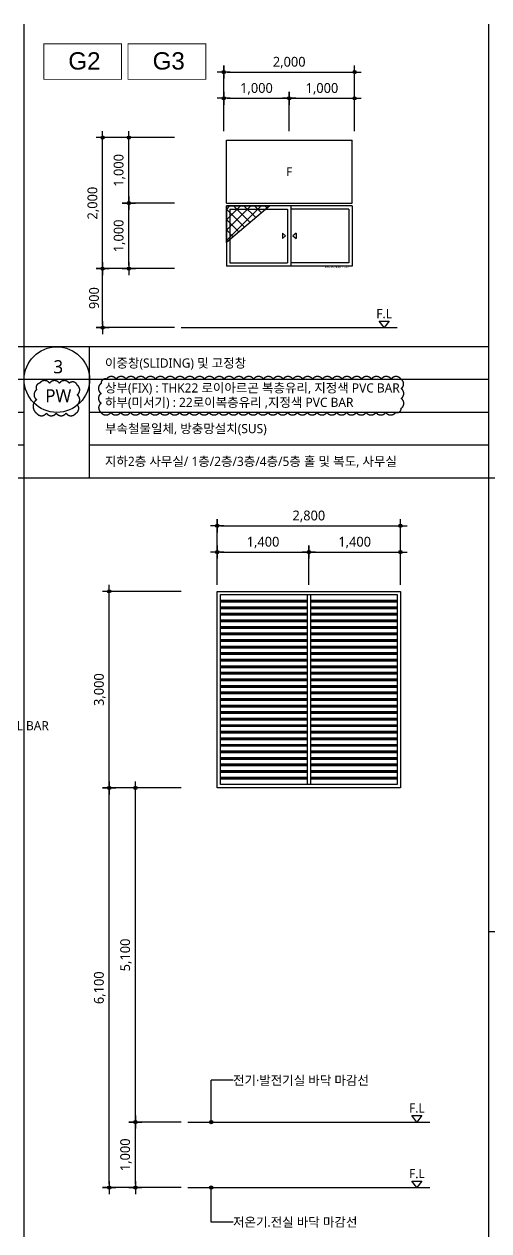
# Model space of a CAD drawing. Header units: millimetres. Extents: x 37653813 to 38677796, y 586285 to 874285.
# Drawn here: x 38531063 to 38538163, y 596117 to 614535 of the extents above; entities that cross this region are included whole.
import ezdxf
from ezdxf.enums import TextEntityAlignment as Align

# ---------------------------------------------------------------- set-up
doc = ezdxf.new("R2010")
doc.units = ezdxf.units.MM
doc.header["$LTSCALE"] = 1000
doc.header["$MEASUREMENT"] = 0
doc.header["$PDSIZE"] = -10
doc.linetypes.add('ACAD_ISO03W100', pattern=[30, 12, -18])
doc.linetypes.add('CEN', pattern=[62, 60, -1, 0, -1])
doc.layers.get('0').update_dxf_attribs({"linetype": 'CONTINUOUS'})
doc.layers.get('Defpoints').update_dxf_attribs({"color": 161, "linetype": 'CONTINUOUS'})
for name, color, linetype in [('___210319_친환경(ds)', 1, 'CONTINUOUS'), ('BOX', 6, 'CONTINUOUS'), ('center(창호)', 1, 'CEN'), ('dim0', 7, 'CONTINUOUS'), ('DOOR-ELE', 252, 'CONTINUOUS'), ('hatch', 8, 'CONTINUOUS'), ('SYM', 7, 'CONTINUOUS'), ('TEX', 3, 'CONTINUOUS'), ('TEXT', 3, 'CONTINUOUS'), ('txt', 3, 'CONTINUOUS'), ('VE변경사항적용-20220616', 10, 'CONTINUOUS'), ('WAL', 3, 'CONTINUOUS'), ('WID', 4, 'CONTINUOUS'), ('WIN-G', 252, 'CONTINUOUS'), ('WIPEOUT', 7, 'CONTINUOUS')]:
    doc.layers.add(name, color=color, linetype=linetype)
doc.styles.add('ARIAL', font='arial.ttf')
doc.styles.add('나눔바른고딕', font='NanumBarunGothic.ttf')
doc.dimstyles.new('A1-100', dxfattribs={"dimtxt": 3, "dimasz": 1, "dimexe": 2, "dimexo": 2, "dimgap": 1, "dimtad": 1, "dimdec": 0, "dimzin": 12, "dimdsep": 46, "dimlunit": 6, "dimtxsty": '나눔바른고딕', "dimblk1": 'DIMDOT', "dimblk2": 'DIMDOT', "dimsah": 1, "dimcen": -1, "dimdle": 2, "dimclrd": 256, "dimclre": 256, "dimclrt": 3, "dimadec": 0, "dimazin": 0, "dimtfac": 1, "dimtdec": 0, "dimtix": 1, "dimtmove": 2, "dimatfit": 3, "dimldrblk": 'DIMDOT', "dimfxl": 1, "dimtvp": 1, "dimtolj": 1, "dimtzin": 12, "dimlwd": -1, "dimlwe": -1, "dimarcsym": 0})

# ---------------------------------------------------------------- blocks, each defined once
blk = doc.blocks.new('A$C1C70472D')
at = {"layer": '___210319_친환경(ds)', "const_width": 13.2}
for points in [[(56550, 27950), (57738, 27950), (57738, 27407), (56550, 27407)], [(57838, 27950), (59025, 27950), (59025, 27407), (57838, 27407)]]:
    blk.add_lwpolyline(points, close=True, dxfattribs=at)
at = {"layer": '___210319_친환경(ds)', "style": 'ARIAL'}
for s, p in [('G2', (57171, 27689)), ('G3', (58459, 27689))]:
    blk.add_text(s, height=264, dxfattribs=at).set_placement(p, align=Align.MIDDLE_CENTER)
blk = doc.blocks.new('DIMDOT')
at = {"linetype": 'Continuous'}
for p, q in [((-2, 0), (2, 0)), ((0, -2), (0, 2))]:
    blk.add_line(p, q, dxfattribs=at)
for radius in [0.5, 0.25]:
    blk.add_circle((0, 0), radius, dxfattribs=at)
blk = doc.blocks.new('*D688')
at = {"layer": 'Defpoints', "color": 0, "transparency": 16777216}
for p in [(38532663, 611803), (38533463, 611803), (38533463, 610803)]:
    blk.add_point(p, dxfattribs=at)
at = {"layer": 'dim0', "transparency": 16777216}
for p, q in [((38533363, 611803), (38532563, 611803)), ((38532663, 610853), (38532663, 611753)), ((38533363, 610803), (38532563, 610803))]:
    blk.add_line(p, q, dxfattribs=at)
at = {"layer": 'dim0', "transparency": 16777216, "xscale": 50, "yscale": 50, "zscale": 50}
for p, rotation in [((38532663, 611803), 90), ((38532663, 610803), 270)]:
    blk.add_blockref('DIMDOT', p, dxfattribs=dict(at, rotation=rotation))
at = {"layer": 'dim0', "color": 3, "transparency": 16777216, "insert": (38532520, 611303), "char_height": 150, "attachment_point": 5, "rotation": 90, "style": '나눔바른고딕'}
blk.add_mtext('\\A1;1,000', dxfattribs=at)
blk = doc.blocks.new('*D689')
at = {"layer": 'Defpoints', "color": 0, "transparency": 16777216}
for p in [(38532263, 610803), (38533463, 610803), (38533463, 609903)]:
    blk.add_point(p, dxfattribs=at)
at = {"layer": 'dim0', "transparency": 16777216}
for p, q in [((38533363, 610803), (38532163, 610803)), ((38532263, 609953), (38532263, 610753)), ((38533363, 609903), (38532163, 609903))]:
    blk.add_line(p, q, dxfattribs=at)
at = {"layer": 'dim0', "transparency": 16777216, "xscale": 50, "yscale": 50, "zscale": 50}
for p, rotation in [((38532263, 610803), 90), ((38532263, 609903), 270)]:
    blk.add_blockref('DIMDOT', p, dxfattribs=dict(at, rotation=rotation))
at = {"layer": 'dim0', "color": 3, "transparency": 16777216, "insert": (38532132, 610353), "char_height": 150, "attachment_point": 5, "rotation": 90, "style": '나눔바른고딕'}
blk.add_mtext('\\A1;900', dxfattribs=at)
blk = doc.blocks.new('*D690')
at = {"layer": 'Defpoints', "color": 0, "transparency": 16777216}
for p in [(38535113, 613403), (38534113, 612803), (38535113, 612803)]:
    blk.add_point(p, dxfattribs=at)
at = {"layer": 'dim0', "transparency": 16777216}
for p, q in [((38534113, 612903), (38534113, 613503)), ((38535113, 612903), (38535113, 613503)), ((38534163, 613403), (38535063, 613403))]:
    blk.add_line(p, q, dxfattribs=at)
at = {"layer": 'dim0', "transparency": 16777216, "xscale": 50, "yscale": 50, "zscale": 50, "rotation": 180}
blk.add_blockref('DIMDOT', (38534113, 613403), dxfattribs=at)
at = {"layer": 'dim0', "transparency": 16777216, "xscale": 50, "yscale": 50, "zscale": 50}
blk.add_blockref('DIMDOT', (38535113, 613403), dxfattribs=at)
at = {"layer": 'dim0', "color": 3, "transparency": 16777216, "insert": (38534613, 613547), "char_height": 150, "attachment_point": 5, "style": '나눔바른고딕'}
blk.add_mtext('\\A1;1,000', dxfattribs=at)
blk = doc.blocks.new('*D691')
at = {"layer": 'Defpoints', "color": 0, "transparency": 16777216}
for p in [(38536113, 613803), (38534113, 612803), (38536113, 612803)]:
    blk.add_point(p, dxfattribs=at)
at = {"layer": 'dim0', "transparency": 16777216}
for p, q in [((38534113, 612903), (38534113, 613903)), ((38536113, 612903), (38536113, 613903)), ((38534163, 613803), (38536063, 613803))]:
    blk.add_line(p, q, dxfattribs=at)
at = {"layer": 'dim0', "transparency": 16777216, "xscale": 50, "yscale": 50, "zscale": 50, "rotation": 180}
blk.add_blockref('DIMDOT', (38534113, 613803), dxfattribs=at)
at = {"layer": 'dim0', "transparency": 16777216, "xscale": 50, "yscale": 50, "zscale": 50}
blk.add_blockref('DIMDOT', (38536113, 613803), dxfattribs=at)
at = {"layer": 'dim0', "color": 3, "transparency": 16777216, "insert": (38535113, 613947), "char_height": 150, "attachment_point": 5, "style": '나눔바른고딕'}
blk.add_mtext('\\A1;2,000', dxfattribs=at)
blk = doc.blocks.new('*D692')
at = {"layer": 'Defpoints', "color": 0, "transparency": 16777216}
for p in [(38536113, 613403), (38535113, 612803), (38536113, 612803)]:
    blk.add_point(p, dxfattribs=at)
at = {"layer": 'dim0', "transparency": 16777216}
for p, q in [((38535113, 612903), (38535113, 613503)), ((38536113, 612903), (38536113, 613503)), ((38535163, 613403), (38536063, 613403))]:
    blk.add_line(p, q, dxfattribs=at)
at = {"layer": 'dim0', "transparency": 16777216, "xscale": 50, "yscale": 50, "zscale": 50, "rotation": 180}
blk.add_blockref('DIMDOT', (38535113, 613403), dxfattribs=at)
at = {"layer": 'dim0', "transparency": 16777216, "xscale": 50, "yscale": 50, "zscale": 50}
blk.add_blockref('DIMDOT', (38536113, 613403), dxfattribs=at)
at = {"layer": 'dim0', "color": 3, "transparency": 16777216, "insert": (38535613, 613547), "char_height": 150, "attachment_point": 5, "style": '나눔바른고딕'}
blk.add_mtext('\\A1;1,000', dxfattribs=at)
blk = doc.blocks.new('A$C7b43b290')
at = {"ltscale": 1000}
blk.add_wipeout([(94, 2010), (2094, 2010), (2094, 10), (94, 10)], dxfattribs=at).dxf.layer = 'WID'
at = {"layer": 'WID', "ltscale": 1000}
for p, q in [((134, 1970), (2054, 1970)), ((134, 1010), (134, 1970)), ((2054, 1010), (2054, 1970)), ((2054, 970), (134, 970)), ((134, 970), (134, 50)), ((1119, 970), (1119, 50)), ((2054, 970), (2054, 50)), ((2054, 50), (134, 50))]:
    blk.add_line(p, q, dxfattribs=at)
blk.add_lwpolyline([(134, 1010), (2054, 1010)], dxfattribs=at)
at = {"layer": 'WIN-G'}
for p, q in [((184, 920), (184, 100)), ((184, 920), (1069, 920)), ((1069, 920), (1069, 100)), ((2004, 920), (1119, 920)), ((2004, 920), (2004, 100)), ((989, 550), (1039, 510)), ((989, 550), (989, 470)), ((1039, 510), (989, 470)), ((1199, 550), (1149, 510)), ((1149, 510), (1199, 470)), ((1199, 550), (1199, 470)), ((184, 100), (1069, 100)), ((2004, 100), (1119, 100))]:
    blk.add_line(p, q, dxfattribs=at)
at = {"layer": 'Defpoints', "style": '나눔바른고딕'}
blk.add_text('AW(2.0X2.0)-미서기+FIX', height=25, dxfattribs=at).set_placement((1639, 20))
blk = doc.blocks.new('*D693')
at = {"layer": 'Defpoints', "color": 0, "transparency": 16777216}
for p in [(38532663, 612803), (38533463, 612803), (38533463, 611803)]:
    blk.add_point(p, dxfattribs=at)
at = {"layer": 'dim0', "transparency": 16777216}
for p, q in [((38533363, 612803), (38532563, 612803)), ((38532663, 611853), (38532663, 612753)), ((38533363, 611803), (38532563, 611803))]:
    blk.add_line(p, q, dxfattribs=at)
at = {"layer": 'dim0', "transparency": 16777216, "xscale": 50, "yscale": 50, "zscale": 50}
for p, rotation in [((38532663, 612803), 90), ((38532663, 611803), 270)]:
    blk.add_blockref('DIMDOT', p, dxfattribs=dict(at, rotation=rotation))
at = {"layer": 'dim0', "color": 3, "transparency": 16777216, "insert": (38532520, 612303), "char_height": 150, "attachment_point": 5, "rotation": 90, "style": '나눔바른고딕'}
blk.add_mtext('\\A1;1,000', dxfattribs=at)
blk = doc.blocks.new('*D694')
at = {"layer": 'Defpoints', "color": 0, "transparency": 16777216}
for p in [(38532263, 612803), (38533463, 612803), (38533463, 610803)]:
    blk.add_point(p, dxfattribs=at)
at = {"layer": 'dim0', "transparency": 16777216}
for p, q in [((38533363, 612803), (38532163, 612803)), ((38532263, 610853), (38532263, 612753)), ((38533363, 610803), (38532163, 610803))]:
    blk.add_line(p, q, dxfattribs=at)
at = {"layer": 'dim0', "transparency": 16777216, "xscale": 50, "yscale": 50, "zscale": 50}
for p, rotation in [((38532263, 612803), 90), ((38532263, 610803), 270)]:
    blk.add_blockref('DIMDOT', p, dxfattribs=dict(at, rotation=rotation))
at = {"layer": 'dim0', "color": 3, "transparency": 16777216, "insert": (38532120, 611803), "char_height": 150, "attachment_point": 5, "rotation": 90, "style": '나눔바른고딕'}
blk.add_mtext('\\A1;2,000', dxfattribs=at)
blk = doc.blocks.new('A$C2DB153E7')
at = {"layer": 'hatch'}
h = blk.add_hatch(dxfattribs=at)
h.set_pattern_fill('_USER', color=252, scale=112.5, angle=45, double=1, pattern_type=0)
h.set_pattern_definition([(45, (-5906.34, -13786.88), (-79.5495, 79.5495), []), (135, (-5906.34, -13786.88), (-79.5495, -79.5495), [])])
h.paths.add_polyline_path([(663, 0), (0, -562), (0, 0)])
at = {"layer": 'hatch', "color": 252}
blk.add_lwpolyline([(663, 0), (0, -562), (0, 0)], close=True, dxfattribs=at)
blk = doc.blocks.new('*D621')
at = {"layer": 'Defpoints', "color": 0, "transparency": 16777216}
for p in [(38535413, 606478), (38534013, 605878), (38535413, 605878)]:
    blk.add_point(p, dxfattribs=at)
at = {"layer": 'dim0', "transparency": 16777216}
for p, q in [((38534013, 605978), (38534013, 606578)), ((38535413, 605978), (38535413, 606578)), ((38534063, 606478), (38535363, 606478))]:
    blk.add_line(p, q, dxfattribs=at)
at = {"layer": 'dim0', "transparency": 16777216, "xscale": 50, "yscale": 50, "zscale": 50, "rotation": 180}
blk.add_blockref('DIMDOT', (38534013, 606478), dxfattribs=at)
at = {"layer": 'dim0', "transparency": 16777216, "xscale": 50, "yscale": 50, "zscale": 50}
blk.add_blockref('DIMDOT', (38535413, 606478), dxfattribs=at)
at = {"layer": 'dim0', "color": 3, "transparency": 16777216, "insert": (38534713, 606622), "char_height": 150, "attachment_point": 5, "style": '나눔바른고딕'}
blk.add_mtext('\\A1;1,400', dxfattribs=at)
blk = doc.blocks.new('*D622')
at = {"layer": 'Defpoints', "color": 0, "transparency": 16777216}
for p in [(38536813, 606878), (38534013, 605878), (38536813, 605878)]:
    blk.add_point(p, dxfattribs=at)
at = {"layer": 'dim0', "transparency": 16777216}
for p, q in [((38534013, 605978), (38534013, 606978)), ((38534063, 606878), (38536763, 606878)), ((38536813, 605978), (38536813, 606978))]:
    blk.add_line(p, q, dxfattribs=at)
at = {"layer": 'dim0', "transparency": 16777216, "xscale": 50, "yscale": 50, "zscale": 50, "rotation": 180}
blk.add_blockref('DIMDOT', (38534013, 606878), dxfattribs=at)
at = {"layer": 'dim0', "transparency": 16777216, "xscale": 50, "yscale": 50, "zscale": 50}
blk.add_blockref('DIMDOT', (38536813, 606878), dxfattribs=at)
at = {"layer": 'dim0', "color": 3, "transparency": 16777216, "insert": (38535413, 607022), "char_height": 150, "attachment_point": 5, "style": '나눔바른고딕'}
blk.add_mtext('\\A1;2,800', dxfattribs=at)
blk = doc.blocks.new('*D623')
at = {"layer": 'Defpoints', "color": 0, "transparency": 16777216}
for p in [(38536813, 606478), (38535413, 605878), (38536813, 605878)]:
    blk.add_point(p, dxfattribs=at)
at = {"layer": 'dim0', "transparency": 16777216}
for p, q in [((38535413, 605978), (38535413, 606578)), ((38536813, 605978), (38536813, 606578)), ((38535463, 606478), (38536763, 606478))]:
    blk.add_line(p, q, dxfattribs=at)
at = {"layer": 'dim0', "transparency": 16777216, "xscale": 50, "yscale": 50, "zscale": 50, "rotation": 180}
blk.add_blockref('DIMDOT', (38535413, 606478), dxfattribs=at)
at = {"layer": 'dim0', "transparency": 16777216, "xscale": 50, "yscale": 50, "zscale": 50}
blk.add_blockref('DIMDOT', (38536813, 606478), dxfattribs=at)
at = {"layer": 'dim0', "color": 3, "transparency": 16777216, "insert": (38536113, 606622), "char_height": 150, "attachment_point": 5, "style": '나눔바른고딕'}
blk.add_mtext('\\A1;1,400', dxfattribs=at)
blk = doc.blocks.new('*D624')
at = {"layer": 'Defpoints', "color": 0, "transparency": 16777216}
for p in [(38532363, 602878), (38533563, 602878), (38533563, 596778)]:
    blk.add_point(p, dxfattribs=at)
at = {"layer": 'dim0', "transparency": 16777216}
for p, q in [((38533463, 602878), (38532263, 602878)), ((38532363, 596828), (38532363, 602828)), ((38533463, 596778), (38532263, 596778))]:
    blk.add_line(p, q, dxfattribs=at)
at = {"layer": 'dim0', "transparency": 16777216, "xscale": 50, "yscale": 50, "zscale": 50}
for p, rotation in [((38532363, 602878), 90), ((38532363, 596778), 270)]:
    blk.add_blockref('DIMDOT', p, dxfattribs=dict(at, rotation=rotation))
at = {"layer": 'dim0', "color": 3, "transparency": 16777216, "insert": (38532219, 599828), "char_height": 150, "attachment_point": 5, "rotation": 90, "style": '나눔바른고딕'}
blk.add_mtext('\\A1;6,100', dxfattribs=at)
blk = doc.blocks.new('*D625')
at = {"layer": 'Defpoints', "color": 0, "transparency": 16777216}
for p in [(38532363, 602878), (38533563, 602878), (38533563, 596778)]:
    blk.add_point(p, dxfattribs=at)
at = {"layer": 'dim0', "transparency": 16777216}
for p, q in [((38533463, 602878), (38532263, 602878)), ((38532363, 596828), (38532363, 602828)), ((38533463, 596778), (38532263, 596778))]:
    blk.add_line(p, q, dxfattribs=at)
at = {"layer": 'dim0', "transparency": 16777216, "xscale": 50, "yscale": 50, "zscale": 50}
for p, rotation in [((38532363, 602878), 90), ((38532363, 596778), 270)]:
    blk.add_blockref('DIMDOT', p, dxfattribs=dict(at, rotation=rotation))
at = {"layer": 'dim0', "color": 3, "transparency": 16777216, "insert": (38532219, 599828), "char_height": 150, "attachment_point": 5, "rotation": 90, "style": '나눔바른고딕'}
blk.add_mtext('\\A1;6,100', dxfattribs=at)
blk = doc.blocks.new('*D626')
at = {"layer": 'Defpoints', "color": 0, "transparency": 16777216}
for p in [(38532363, 605878), (38533563, 605878), (38533563, 602878)]:
    blk.add_point(p, dxfattribs=at)
at = {"layer": 'dim0', "transparency": 16777216}
for p, q in [((38533463, 605878), (38532263, 605878)), ((38532363, 602928), (38532363, 605828)), ((38533463, 602878), (38532263, 602878))]:
    blk.add_line(p, q, dxfattribs=at)
at = {"layer": 'dim0', "transparency": 16777216, "xscale": 50, "yscale": 50, "zscale": 50}
for p, rotation in [((38532363, 605878), 90), ((38532363, 602878), 270)]:
    blk.add_blockref('DIMDOT', p, dxfattribs=dict(at, rotation=rotation))
at = {"layer": 'dim0', "color": 3, "transparency": 16777216, "insert": (38532219, 604378), "char_height": 150, "attachment_point": 5, "rotation": 90, "style": '나눔바른고딕'}
blk.add_mtext('\\A1;3,000', dxfattribs=at)
blk = doc.blocks.new('*D627')
at = {"layer": 'Defpoints', "color": 0, "transparency": 16777216}
for p in [(38532763, 602878), (38533563, 602878), (38533563, 597778)]:
    blk.add_point(p, dxfattribs=at)
at = {"layer": 'dim0', "transparency": 16777216}
for p, q in [((38533463, 602878), (38532663, 602878)), ((38532763, 597828), (38532763, 602828)), ((38533463, 597778), (38532663, 597778))]:
    blk.add_line(p, q, dxfattribs=at)
at = {"layer": 'dim0', "transparency": 16777216, "xscale": 50, "yscale": 50, "zscale": 50}
for p, rotation in [((38532763, 602878), 90), ((38532763, 597778), 270)]:
    blk.add_blockref('DIMDOT', p, dxfattribs=dict(at, rotation=rotation))
at = {"layer": 'dim0', "color": 3, "transparency": 16777216, "insert": (38532620, 600328), "char_height": 150, "attachment_point": 5, "rotation": 90, "style": '나눔바른고딕'}
blk.add_mtext('\\A1;5,100', dxfattribs=at)
blk = doc.blocks.new('*D628')
at = {"layer": 'Defpoints', "color": 0, "transparency": 16777216}
for p in [(38532763, 597778), (38533563, 597778), (38533563, 596778)]:
    blk.add_point(p, dxfattribs=at)
at = {"layer": 'dim0', "transparency": 16777216}
for p, q in [((38533463, 597778), (38532663, 597778)), ((38532763, 596828), (38532763, 597728)), ((38533463, 596778), (38532663, 596778))]:
    blk.add_line(p, q, dxfattribs=at)
at = {"layer": 'dim0', "transparency": 16777216, "xscale": 50, "yscale": 50, "zscale": 50}
for p, rotation in [((38532763, 597778), 90), ((38532763, 596778), 270)]:
    blk.add_blockref('DIMDOT', p, dxfattribs=dict(at, rotation=rotation))
at = {"layer": 'dim0', "color": 3, "transparency": 16777216, "insert": (38532620, 597278), "char_height": 150, "attachment_point": 5, "rotation": 90, "style": '나눔바른고딕'}
blk.add_mtext('\\A1;1,000', dxfattribs=at)

msp = doc.modelspace()

# ---------------------------------------------------------------- hatches: boundary and pattern name
at = {"layer": 'SYM', "ltscale": 1000}
h = msp.add_hatch(color=256, dxfattribs=at)
h.dxf.hatch_style = 1
edge = h.paths.add_edge_path()
edge.add_arc((38533922.4, 597777.8), 25, 0, 360)
h = msp.add_hatch(color=256, dxfattribs=at)
h.dxf.hatch_style = 1
edge = h.paths.add_edge_path()
edge.add_arc((38533922.4, 596777.8), 25, 0, 360)

# ---------------------------------------------------------------- linework, layer by layer
at = {"layer": 'BOX', "color": 3}
for p, q in [((38531063.4, 586835), (38531063.4, 614535)), ((38538163.4, 586835), (38538163.4, 614535)), ((38516863.4, 607610), (38552363.4, 607610)), ((38538163.4, 600685), (38552363.4, 600685))]:
    msp.add_line(p, q, dxfattribs=at)
at = {"layer": 'BOX'}
for p, q in [((38531063.4, 609610), (38523963.4, 609610)), ((38538163.4, 609610), (38531063.4, 609610)), ((38532063.4, 607610), (38532063.4, 609610))]:
    msp.add_line(p, q, dxfattribs=at)
at = {"layer": 'BOX', "color": 5}
for p, q in [((38531063.4, 609110), (38524963.4, 609110)), ((38538163.4, 609110), (38532063.4, 609110)), ((38531063.4, 608610), (38524963.4, 608610)), ((38538163.4, 608610), (38532063.4, 608610)), ((38531063.4, 608110), (38524963.4, 608110)), ((38538163.4, 608110), (38532063.4, 608110))]:
    msp.add_line(p, q, dxfattribs=at)
at = {"layer": 'BOX', "color": 6}
msp.add_line((38532063.4, 609110), (38531063.4, 609110), dxfattribs=at)
msp.add_circle((38531563.4, 609110), 500, dxfattribs=at)
at = {"layer": 'center(창호)', "ltscale": 1000}
for p, q in [((38533463.4, 609902.8), (38536763.4, 609902.8)), ((38533563.4, 597777.8), (38537263.4, 597777.8)), ((38533563.4, 596777.8), (38537263.4, 596777.8))]:
    msp.add_line(p, q, dxfattribs=at)
at = {"layer": 'SYM', "ltscale": 1000}
for p, q in [((38534254.5, 598415.2), (38533922.4, 598415.2)), ((38533922.4, 597777.8), (38533922.4, 598415.2)), ((38533922.4, 596251.2), (38533922.4, 596777.8)), ((38534254.5, 596251.2), (38533922.4, 596251.2))]:
    msp.add_line(p, q, dxfattribs=at)
at = {"layer": 'SYM'}
for points in [[(38536488.4, 610002.8), (38536638.4, 610002.8), (38536563.4, 609902.8), (38536488.4, 610002.8)], [(38536988.4, 597877.8), (38537138.4, 597877.8), (38537063.4, 597777.8), (38536988.4, 597877.8)], [(38536988.4, 596877.8), (38537138.4, 596877.8), (38537063.4, 596777.8), (38536988.4, 596877.8)]]:
    msp.add_lwpolyline(points, dxfattribs=at)
at = {"layer": 'SYM', "ltscale": 1000}
for centre in [(38533922.4, 597777.8), (38533922.4, 596777.8)]:
    msp.add_circle(centre, 25, dxfattribs=at)
at = {"layer": 'VE변경사항적용-20220616', "linetype": 'ACAD_ISO03W100'}
for points in [[(38531253.7, 608597, 0.5205671), (38531403.7, 608597, 0.5205671), (38531553.7, 608597, 0.5205671), (38531703.7, 608597, 0.5205671), (38531853.7, 608597, 0.5205671), (38531874.2, 608726.5, 0.5205671), (38531874.2, 608876.5, 0.5205671), (38531874.2, 609026.5, 0.5205671), (38531752.6, 609054.8, 0.5205671), (38531602.6, 609054.8, 0.5205671), (38531452.6, 609054.8, 0.5205671), (38531302.6, 609054.8, 0.5205671), (38531253.7, 608953.7, 0.5205671), (38531253.7, 608803.7, 0.5205671)], [(38532238.4, 608609.1, 0.5205671), (38532388.4, 608609.1, 0.5205671), (38532538.4, 608609.1, 0.5205671), (38532688.4, 608609.1, 0.5205671), (38532838.4, 608609.1, 0.5205671), (38532988.4, 608609.1, 0.5205671), (38533138.4, 608609.1, 0.5205671), (38533288.4, 608609.1, 0.5205671), (38533438.4, 608609.1, 0.5205671), (38533588.4, 608609.1, 0.5205671), (38533738.4, 608609.1, 0.5205671), (38533888.4, 608609.1, 0.5205671), (38534038.4, 608609.1, 0.5205671), (38534188.4, 608609.1, 0.5205671), (38534338.4, 608609.1, 0.5205671), (38534488.4, 608609.1, 0.5205671), (38534638.4, 608609.1, 0.5205671), (38534788.4, 608609.1, 0.5205671), (38534938.4, 608609.1, 0.5205671), (38535088.4, 608609.1, 0.5205671), (38535238.4, 608609.1, 0.5205671), (38535388.4, 608609.1, 0.5205671), (38535538.4, 608609.1, 0.5205671), (38535688.4, 608609.1, 0.5205671), (38535838.4, 608609.1, 0.5205671), (38535988.4, 608609.1, 0.5205671), (38536138.4, 608609.1, 0.5205671), (38536288.4, 608609.1, 0.5205671), (38536438.4, 608609.1, 0.5205671), (38536588.4, 608609.1, 0.5205671), (38536738.4, 608609.1, 0.5205671), (38536825.1, 608672.4, 0.5205671), (38536825.1, 608822.4, 0.5205671), (38536825.1, 608972.4, 0.5205671), (38536820.1, 609117.5, 0.5205671), (38536670.1, 609117.5, 0.5205671), (38536520.1, 609117.5, 0.5205671), (38536370.1, 609117.5, 0.5205671), (38536220.1, 609117.5, 0.5205671), (38536070.1, 609117.5, 0.5205671), (38535920.1, 609117.5, 0.5205671), (38535770.1, 609117.5, 0.5205671), (38535620.1, 609117.5, 0.5205671), (38535470.1, 609117.5, 0.5205671), (38535320.1, 609117.5, 0.5205671), (38535170.1, 609117.5, 0.5205671), (38535020.1, 609117.5, 0.5205671), (38534870.1, 609117.5, 0.5205671), (38534720.1, 609117.5, 0.5205671), (38534570.1, 609117.5, 0.5205671), (38534420.1, 609117.5, 0.5205671), (38534270.1, 609117.5, 0.5205671), (38534120.1, 609117.5, 0.5205671), (38533970.1, 609117.5, 0.5205671), (38533820.1, 609117.5, 0.5205671), (38533670.1, 609117.5, 0.5205671), (38533520.1, 609117.5, 0.5205671), (38533370.1, 609117.5, 0.5205671), (38533220.1, 609117.5, 0.5205671), (38533070.1, 609117.5, 0.5205671), (38532920.1, 609117.5, 0.5205671), (38532770.1, 609117.5, 0.5205671), (38532620.1, 609117.5, 0.5205671), (38532470.1, 609117.5, 0.5205671), (38532320.1, 609117.5, 0.5205671), (38532238.4, 609049.2, 0.5205671), (38532238.4, 608899.2, 0.5205671), (38532238.4, 608749.2, 0.5205671)]]:
    msp.add_lwpolyline(points, format="xyb", close=True, dxfattribs=at)

# ---------------------------------------------------------------- block references
at = {"layer": 'WAL', "ltscale": 0.1}
msp.add_blockref('A$C1C70472D', (38474813.4, 586285), dxfattribs=at)

# ---------------------------------------------------------------- texts
at = {"layer": 'TEX', "color": 253, "style": '나눔바른고딕'}
for p in [(38536443.5, 610046.6), (38536943.5, 597921.6), (38536943.5, 596921.6)]:
    msp.add_text('F.L', height=140, dxfattribs=at).set_placement(p)
at = {"layer": 'TEXT', "style": '나눔바른고딕'}
for s, p in [('이중창(SLIDING) 및 고정창', (38532298.2, 609362.1)), ('상부(FIX) : THK22 로이아르곤 복층유리, 지정색 PVC BAR', (38532298.2, 608982.7)), ('하부(미서기) : 22로이복층유리 ,지정색 PVC BAR', (38532298.2, 608762.7)), ('부속철물일체, 방충망설치(SUS)', (38532298.2, 608362.1)), ('지하2층 사무실/ 1층/2층/3층/4층/5층 홀 및 복도, 사무실', (38532298.2, 607862.1)), ('ㅁ-100X100  AL BAR', (38529770.5, 603827.8)), ('전기·발전기실 바닥 마감선', (38534254.5, 598415.2)), ('저온기.전실 바닥 마감선', (38534254.5, 596251.2))]:
    msp.add_text(s, height=140, dxfattribs=at).set_placement(p, align=Align.MIDDLE_LEFT)
at = {"layer": 'txt', "style": '나눔바른고딕'}
for s, p in [('3', (38531585.2, 609305.8)), ('PW', (38531585.2, 608863.7))]:
    msp.add_text(s, height=200, dxfattribs=at).set_placement(p, align=Align.MIDDLE_CENTER)

# ---------------------------------------------------------------- dimensions: what is measured, and where the dimension line sits
at = {"layer": 'dim0'}
for base, p1, p2, picture, middle in [((38536113.4, 613802.8), (38534113.4, 612802.8), (38536113.4, 612802.8), '*D691', (38535113.4, 613946.6)), ((38535113.4, 613402.8), (38534113.4, 612802.8), (38535113.4, 612802.8), '*D690', (38534613.4, 613546.6)), ((38536113.4, 613402.8), (38535113.4, 612802.8), (38536113.4, 612802.8), '*D692', (38535613.4, 613546.6))]:
    dim = msp.add_linear_dim(base=base, p1=p1, p2=p2, dimstyle='A1-100', override={"dimscale": 50}, dxfattribs=at)
    dim.commit()
    dim.dimension.update_dxf_attribs({"geometry": picture, "text_midpoint": middle})
for base, p1, p2, picture, middle in [((38532263.4, 612802.8), (38533463.4, 610802.8), (38533463.4, 612802.8), '*D694', (38532119.6, 611802.8)), ((38532663.4, 612802.8), (38533463.4, 611802.8), (38533463.4, 612802.8), '*D693', (38532519.6, 612302.8)), ((38532663.4, 611802.8), (38533463.4, 610802.8), (38533463.4, 611802.8), '*D688', (38532519.6, 611302.8)), ((38532263.4, 610802.8), (38533463.4, 609902.8), (38533463.4, 610802.8), '*D689', (38532131.8, 610352.8)), ((38532363.4, 605877.8), (38533563.4, 602877.8), (38533563.4, 605877.8), '*D626', (38532219.5, 604377.8)), ((38532363.4, 602877.8), (38533563.4, 596777.8), (38533563.4, 602877.8), '*D624', (38532219.5, 599827.8)), ((38532363.4, 602877.8), (38533563.4, 596777.8), (38533563.4, 602877.8), '*D625', (38532219.5, 599827.8)), ((38532763.4, 602877.8), (38533563.4, 597777.8), (38533563.4, 602877.8), '*D627', (38532619.6, 600327.8)), ((38532763.4, 597777.8), (38533563.4, 596777.8), (38533563.4, 597777.8), '*D628', (38532619.6, 597277.8))]:
    dim = msp.add_linear_dim(base=base, p1=p1, p2=p2, angle=90, dimstyle='A1-100', override={"dimscale": 50}, dxfattribs=at)
    dim.commit()
    dim.dimension.update_dxf_attribs({"geometry": picture, "text_midpoint": middle})

# ---------------------------------------------------------------- wipeouts: each hides what was drawn before it
msp.add_wipeout([(38534013.4, 605877.8), (38536813.4, 605877.8), (38536813.4, 602877.8), (38534013.4, 602877.8)]).dxf.layer = 'WIPEOUT'

# ---------------------------------------------------------------- next in the draw order: linework, layer by layer
at = {"layer": 'DOOR-ELE', "ltscale": 1000}
for p, q in [((38535388.4, 605827.8), (38535388.4, 602927.8)), ((38535438.4, 605827.8), (38535438.4, 602927.8)), ((38534063.4, 605742.8), (38535388.4, 605742.8)), ((38534063.4, 605742.8), (38535388.4, 605742.8)), ((38534063.4, 605730.3), (38535388.4, 605730.3)), ((38534063.4, 605730.3), (38535388.4, 605730.3)), ((38534063.4, 605717.8), (38535388.4, 605717.8)), ((38534063.4, 605717.8), (38535388.4, 605717.8)), ((38534063.4, 605642.8), (38535388.4, 605642.8)), ((38534063.4, 605642.8), (38535388.4, 605642.8)), ((38534063.4, 605630.3), (38535388.4, 605630.3)), ((38534063.4, 605630.3), (38535388.4, 605630.3)), ((38534063.4, 605617.8), (38535388.4, 605617.8)), ((38534063.4, 605617.8), (38535388.4, 605617.8)), ((38535438.4, 605742.8), (38536763.4, 605742.8)), ((38535438.4, 605742.8), (38536763.4, 605742.8)), ((38535438.4, 605730.3), (38536763.4, 605730.3)), ((38535438.4, 605730.3), (38536763.4, 605730.3)), ((38535438.4, 605717.8), (38536763.4, 605717.8)), ((38535438.4, 605717.8), (38536763.4, 605717.8)), ((38535438.4, 605642.8), (38536763.4, 605642.8)), ((38535438.4, 605642.8), (38536763.4, 605642.8)), ((38535438.4, 605630.3), (38536763.4, 605630.3)), ((38535438.4, 605630.3), (38536763.4, 605630.3)), ((38535438.4, 605617.8), (38536763.4, 605617.8)), ((38535438.4, 605617.8), (38536763.4, 605617.8)), ((38534063.4, 605542.8), (38535388.4, 605542.8)), ((38534063.4, 605542.8), (38535388.4, 605542.8)), ((38534063.4, 605530.3), (38535388.4, 605530.3)), ((38534063.4, 605530.3), (38535388.4, 605530.3)), ((38534063.4, 605517.8), (38535388.4, 605517.8)), ((38534063.4, 605517.8), (38535388.4, 605517.8)), ((38534063.4, 605442.8), (38535388.4, 605442.8)), ((38534063.4, 605442.8), (38535388.4, 605442.8)), ((38534063.4, 605430.3), (38535388.4, 605430.3)), ((38534063.4, 605430.3), (38535388.4, 605430.3)), ((38534063.4, 605417.8), (38535388.4, 605417.8)), ((38534063.4, 605417.8), (38535388.4, 605417.8)), ((38535438.4, 605542.8), (38536763.4, 605542.8)), ((38535438.4, 605542.8), (38536763.4, 605542.8)), ((38535438.4, 605530.3), (38536763.4, 605530.3)), ((38535438.4, 605530.3), (38536763.4, 605530.3)), ((38535438.4, 605517.8), (38536763.4, 605517.8)), ((38535438.4, 605517.8), (38536763.4, 605517.8)), ((38535438.4, 605442.8), (38536763.4, 605442.8)), ((38535438.4, 605442.8), (38536763.4, 605442.8)), ((38535438.4, 605430.3), (38536763.4, 605430.3)), ((38535438.4, 605430.3), (38536763.4, 605430.3)), ((38535438.4, 605417.8), (38536763.4, 605417.8)), ((38535438.4, 605417.8), (38536763.4, 605417.8)), ((38534063.4, 605342.8), (38535388.4, 605342.8)), ((38534063.4, 605342.8), (38535388.4, 605342.8)), ((38534063.4, 605330.3), (38535388.4, 605330.3)), ((38534063.4, 605330.3), (38535388.4, 605330.3)), ((38534063.4, 605317.8), (38535388.4, 605317.8)), ((38534063.4, 605317.8), (38535388.4, 605317.8)), ((38534063.4, 605242.8), (38535388.4, 605242.8)), ((38534063.4, 605242.8), (38535388.4, 605242.8)), ((38534063.4, 605230.3), (38535388.4, 605230.3)), ((38534063.4, 605230.3), (38535388.4, 605230.3)), ((38534063.4, 605217.8), (38535388.4, 605217.8)), ((38534063.4, 605217.8), (38535388.4, 605217.8)), ((38535438.4, 605342.8), (38536763.4, 605342.8)), ((38535438.4, 605342.8), (38536763.4, 605342.8)), ((38535438.4, 605330.3), (38536763.4, 605330.3)), ((38535438.4, 605330.3), (38536763.4, 605330.3)), ((38535438.4, 605317.8), (38536763.4, 605317.8)), ((38535438.4, 605317.8), (38536763.4, 605317.8)), ((38535438.4, 605242.8), (38536763.4, 605242.8)), ((38535438.4, 605242.8), (38536763.4, 605242.8)), ((38535438.4, 605230.3), (38536763.4, 605230.3)), ((38535438.4, 605230.3), (38536763.4, 605230.3)), ((38535438.4, 605217.8), (38536763.4, 605217.8)), ((38535438.4, 605217.8), (38536763.4, 605217.8)), ((38534063.4, 605142.8), (38535388.4, 605142.8)), ((38534063.4, 605142.8), (38535388.4, 605142.8)), ((38534063.4, 605130.3), (38535388.4, 605130.3)), ((38534063.4, 605130.3), (38535388.4, 605130.3)), ((38534063.4, 605117.8), (38535388.4, 605117.8)), ((38534063.4, 605117.8), (38535388.4, 605117.8)), ((38534063.4, 605042.8), (38535388.4, 605042.8)), ((38534063.4, 605042.8), (38535388.4, 605042.8)), ((38534063.4, 605030.3), (38535388.4, 605030.3)), ((38534063.4, 605030.3), (38535388.4, 605030.3)), ((38535438.4, 605142.8), (38536763.4, 605142.8)), ((38535438.4, 605142.8), (38536763.4, 605142.8)), ((38535438.4, 605130.3), (38536763.4, 605130.3)), ((38535438.4, 605130.3), (38536763.4, 605130.3)), ((38535438.4, 605117.8), (38536763.4, 605117.8)), ((38535438.4, 605117.8), (38536763.4, 605117.8)), ((38535438.4, 605042.8), (38536763.4, 605042.8)), ((38535438.4, 605042.8), (38536763.4, 605042.8)), ((38535438.4, 605030.3), (38536763.4, 605030.3)), ((38535438.4, 605030.3), (38536763.4, 605030.3)), ((38534063.4, 605017.8), (38535388.4, 605017.8)), ((38534063.4, 605017.8), (38535388.4, 605017.8)), ((38534063.4, 604942.8), (38535388.4, 604942.8)), ((38534063.4, 604942.8), (38535388.4, 604942.8)), ((38534063.4, 604930.3), (38535388.4, 604930.3)), ((38534063.4, 604930.3), (38535388.4, 604930.3)), ((38534063.4, 604917.8), (38535388.4, 604917.8)), ((38534063.4, 604917.8), (38535388.4, 604917.8)), ((38534063.4, 604842.8), (38535388.4, 604842.8)), ((38534063.4, 604842.8), (38535388.4, 604842.8)), ((38535438.4, 605017.8), (38536763.4, 605017.8)), ((38535438.4, 605017.8), (38536763.4, 605017.8)), ((38535438.4, 604942.8), (38536763.4, 604942.8)), ((38535438.4, 604942.8), (38536763.4, 604942.8)), ((38535438.4, 604930.3), (38536763.4, 604930.3)), ((38535438.4, 604930.3), (38536763.4, 604930.3)), ((38535438.4, 604917.8), (38536763.4, 604917.8)), ((38535438.4, 604917.8), (38536763.4, 604917.8)), ((38535438.4, 604842.8), (38536763.4, 604842.8)), ((38535438.4, 604842.8), (38536763.4, 604842.8)), ((38534063.4, 604830.3), (38535388.4, 604830.3)), ((38534063.4, 604830.3), (38535388.4, 604830.3)), ((38534063.4, 604817.8), (38535388.4, 604817.8)), ((38534063.4, 604817.8), (38535388.4, 604817.8)), ((38534063.4, 604742.8), (38535388.4, 604742.8)), ((38534063.4, 604742.8), (38535388.4, 604742.8)), ((38534063.4, 604730.3), (38535388.4, 604730.3)), ((38534063.4, 604730.3), (38535388.4, 604730.3)), ((38534063.4, 604717.8), (38535388.4, 604717.8)), ((38534063.4, 604717.8), (38535388.4, 604717.8)), ((38535438.4, 604830.3), (38536763.4, 604830.3)), ((38535438.4, 604830.3), (38536763.4, 604830.3)), ((38535438.4, 604817.8), (38536763.4, 604817.8)), ((38535438.4, 604817.8), (38536763.4, 604817.8)), ((38535438.4, 604742.8), (38536763.4, 604742.8)), ((38535438.4, 604742.8), (38536763.4, 604742.8)), ((38535438.4, 604730.3), (38536763.4, 604730.3)), ((38535438.4, 604730.3), (38536763.4, 604730.3)), ((38535438.4, 604717.8), (38536763.4, 604717.8)), ((38535438.4, 604717.8), (38536763.4, 604717.8)), ((38534063.4, 604642.8), (38535388.4, 604642.8)), ((38534063.4, 604642.8), (38535388.4, 604642.8)), ((38534063.4, 604630.3), (38535388.4, 604630.3)), ((38534063.4, 604630.3), (38535388.4, 604630.3)), ((38534063.4, 604617.8), (38535388.4, 604617.8)), ((38534063.4, 604617.8), (38535388.4, 604617.8)), ((38534063.4, 604542.8), (38535388.4, 604542.8)), ((38534063.4, 604542.8), (38535388.4, 604542.8)), ((38534063.4, 604530.3), (38535388.4, 604530.3)), ((38534063.4, 604530.3), (38535388.4, 604530.3)), ((38534063.4, 604517.8), (38535388.4, 604517.8)), ((38534063.4, 604517.8), (38535388.4, 604517.8)), ((38535438.4, 604642.8), (38536763.4, 604642.8)), ((38535438.4, 604642.8), (38536763.4, 604642.8)), ((38535438.4, 604630.3), (38536763.4, 604630.3)), ((38535438.4, 604630.3), (38536763.4, 604630.3)), ((38535438.4, 604617.8), (38536763.4, 604617.8)), ((38535438.4, 604617.8), (38536763.4, 604617.8)), ((38535438.4, 604542.8), (38536763.4, 604542.8)), ((38535438.4, 604542.8), (38536763.4, 604542.8)), ((38535438.4, 604530.3), (38536763.4, 604530.3)), ((38535438.4, 604530.3), (38536763.4, 604530.3)), ((38535438.4, 604517.8), (38536763.4, 604517.8)), ((38535438.4, 604517.8), (38536763.4, 604517.8)), ((38534063.4, 604442.8), (38535388.4, 604442.8)), ((38534063.4, 604442.8), (38535388.4, 604442.8)), ((38534063.4, 604430.3), (38535388.4, 604430.3)), ((38534063.4, 604430.3), (38535388.4, 604430.3)), ((38534063.4, 604417.8), (38535388.4, 604417.8)), ((38534063.4, 604417.8), (38535388.4, 604417.8)), ((38534063.4, 604342.8), (38535388.4, 604342.8)), ((38534063.4, 604342.8), (38535388.4, 604342.8)), ((38534063.4, 604330.3), (38535388.4, 604330.3)), ((38534063.4, 604330.3), (38535388.4, 604330.3)), ((38534063.4, 604317.8), (38535388.4, 604317.8)), ((38534063.4, 604317.8), (38535388.4, 604317.8)), ((38535438.4, 604442.8), (38536763.4, 604442.8)), ((38535438.4, 604442.8), (38536763.4, 604442.8)), ((38535438.4, 604430.3), (38536763.4, 604430.3)), ((38535438.4, 604430.3), (38536763.4, 604430.3)), ((38535438.4, 604417.8), (38536763.4, 604417.8)), ((38535438.4, 604417.8), (38536763.4, 604417.8)), ((38535438.4, 604342.8), (38536763.4, 604342.8)), ((38535438.4, 604342.8), (38536763.4, 604342.8)), ((38535438.4, 604330.3), (38536763.4, 604330.3)), ((38535438.4, 604330.3), (38536763.4, 604330.3)), ((38535438.4, 604317.8), (38536763.4, 604317.8)), ((38535438.4, 604317.8), (38536763.4, 604317.8)), ((38534063.4, 604242.8), (38535388.4, 604242.8)), ((38534063.4, 604242.8), (38535388.4, 604242.8)), ((38534063.4, 604230.3), (38535388.4, 604230.3)), ((38534063.4, 604230.3), (38535388.4, 604230.3)), ((38534063.4, 604217.8), (38535388.4, 604217.8)), ((38534063.4, 604217.8), (38535388.4, 604217.8)), ((38534063.4, 604142.8), (38535388.4, 604142.8)), ((38534063.4, 604142.8), (38535388.4, 604142.8)), ((38534063.4, 604130.3), (38535388.4, 604130.3)), ((38534063.4, 604130.3), (38535388.4, 604130.3)), ((38534063.4, 604117.8), (38535388.4, 604117.8)), ((38534063.4, 604117.8), (38535388.4, 604117.8)), ((38535438.4, 604242.8), (38536763.4, 604242.8)), ((38535438.4, 604242.8), (38536763.4, 604242.8)), ((38535438.4, 604230.3), (38536763.4, 604230.3)), ((38535438.4, 604230.3), (38536763.4, 604230.3)), ((38535438.4, 604217.8), (38536763.4, 604217.8)), ((38535438.4, 604217.8), (38536763.4, 604217.8)), ((38535438.4, 604142.8), (38536763.4, 604142.8)), ((38535438.4, 604142.8), (38536763.4, 604142.8)), ((38535438.4, 604130.3), (38536763.4, 604130.3)), ((38535438.4, 604130.3), (38536763.4, 604130.3)), ((38535438.4, 604117.8), (38536763.4, 604117.8)), ((38535438.4, 604117.8), (38536763.4, 604117.8)), ((38534063.4, 604042.8), (38535388.4, 604042.8)), ((38534063.4, 604042.8), (38535388.4, 604042.8)), ((38534063.4, 604030.3), (38535388.4, 604030.3)), ((38534063.4, 604030.3), (38535388.4, 604030.3)), ((38534063.4, 604017.8), (38535388.4, 604017.8)), ((38534063.4, 604017.8), (38535388.4, 604017.8)), ((38534063.4, 603942.8), (38535388.4, 603942.8)), ((38534063.4, 603942.8), (38535388.4, 603942.8)), ((38534063.4, 603930.3), (38535388.4, 603930.3)), ((38534063.4, 603930.3), (38535388.4, 603930.3)), ((38535438.4, 604042.8), (38536763.4, 604042.8)), ((38535438.4, 604042.8), (38536763.4, 604042.8)), ((38535438.4, 604030.3), (38536763.4, 604030.3)), ((38535438.4, 604030.3), (38536763.4, 604030.3)), ((38535438.4, 604017.8), (38536763.4, 604017.8)), ((38535438.4, 604017.8), (38536763.4, 604017.8)), ((38535438.4, 603942.8), (38536763.4, 603942.8)), ((38535438.4, 603942.8), (38536763.4, 603942.8)), ((38535438.4, 603930.3), (38536763.4, 603930.3)), ((38535438.4, 603930.3), (38536763.4, 603930.3)), ((38534063.4, 603917.8), (38535388.4, 603917.8)), ((38534063.4, 603917.8), (38535388.4, 603917.8)), ((38534063.4, 603842.8), (38535388.4, 603842.8)), ((38534063.4, 603842.8), (38535388.4, 603842.8)), ((38534063.4, 603830.3), (38535388.4, 603830.3)), ((38534063.4, 603830.3), (38535388.4, 603830.3)), ((38534063.4, 603817.8), (38535388.4, 603817.8)), ((38534063.4, 603817.8), (38535388.4, 603817.8)), ((38534063.4, 603742.8), (38535388.4, 603742.8)), ((38534063.4, 603742.8), (38535388.4, 603742.8)), ((38535438.4, 603917.8), (38536763.4, 603917.8)), ((38535438.4, 603917.8), (38536763.4, 603917.8)), ((38535438.4, 603842.8), (38536763.4, 603842.8)), ((38535438.4, 603842.8), (38536763.4, 603842.8)), ((38535438.4, 603830.3), (38536763.4, 603830.3)), ((38535438.4, 603830.3), (38536763.4, 603830.3)), ((38535438.4, 603817.8), (38536763.4, 603817.8)), ((38535438.4, 603817.8), (38536763.4, 603817.8)), ((38535438.4, 603742.8), (38536763.4, 603742.8)), ((38535438.4, 603742.8), (38536763.4, 603742.8)), ((38534063.4, 603730.3), (38535388.4, 603730.3)), ((38534063.4, 603730.3), (38535388.4, 603730.3)), ((38534063.4, 603717.8), (38535388.4, 603717.8)), ((38534063.4, 603717.8), (38535388.4, 603717.8)), ((38534063.4, 603642.8), (38535388.4, 603642.8)), ((38534063.4, 603642.8), (38535388.4, 603642.8)), ((38534063.4, 603630.3), (38535388.4, 603630.3)), ((38534063.4, 603630.3), (38535388.4, 603630.3)), ((38534063.4, 603617.8), (38535388.4, 603617.8)), ((38534063.4, 603617.8), (38535388.4, 603617.8)), ((38535438.4, 603730.3), (38536763.4, 603730.3)), ((38535438.4, 603730.3), (38536763.4, 603730.3)), ((38535438.4, 603717.8), (38536763.4, 603717.8)), ((38535438.4, 603717.8), (38536763.4, 603717.8)), ((38535438.4, 603642.8), (38536763.4, 603642.8)), ((38535438.4, 603642.8), (38536763.4, 603642.8)), ((38535438.4, 603630.3), (38536763.4, 603630.3)), ((38535438.4, 603630.3), (38536763.4, 603630.3)), ((38535438.4, 603617.8), (38536763.4, 603617.8)), ((38535438.4, 603617.8), (38536763.4, 603617.8)), ((38534063.4, 603542.8), (38535388.4, 603542.8)), ((38534063.4, 603542.8), (38535388.4, 603542.8)), ((38534063.4, 603530.3), (38535388.4, 603530.3)), ((38534063.4, 603530.3), (38535388.4, 603530.3)), ((38534063.4, 603517.8), (38535388.4, 603517.8)), ((38534063.4, 603517.8), (38535388.4, 603517.8)), ((38534063.4, 603442.8), (38535388.4, 603442.8)), ((38534063.4, 603442.8), (38535388.4, 603442.8)), ((38534063.4, 603430.3), (38535388.4, 603430.3)), ((38534063.4, 603430.3), (38535388.4, 603430.3)), ((38534063.4, 603417.8), (38535388.4, 603417.8)), ((38534063.4, 603417.8), (38535388.4, 603417.8)), ((38535438.4, 603542.8), (38536763.4, 603542.8)), ((38535438.4, 603542.8), (38536763.4, 603542.8)), ((38535438.4, 603530.3), (38536763.4, 603530.3)), ((38535438.4, 603530.3), (38536763.4, 603530.3)), ((38535438.4, 603517.8), (38536763.4, 603517.8)), ((38535438.4, 603517.8), (38536763.4, 603517.8)), ((38535438.4, 603442.8), (38536763.4, 603442.8)), ((38535438.4, 603442.8), (38536763.4, 603442.8)), ((38535438.4, 603430.3), (38536763.4, 603430.3)), ((38535438.4, 603430.3), (38536763.4, 603430.3)), ((38535438.4, 603417.8), (38536763.4, 603417.8)), ((38535438.4, 603417.8), (38536763.4, 603417.8)), ((38534063.4, 603342.8), (38535388.4, 603342.8)), ((38534063.4, 603342.8), (38535388.4, 603342.8)), ((38534063.4, 603330.3), (38535388.4, 603330.3)), ((38534063.4, 603330.3), (38535388.4, 603330.3)), ((38534063.4, 603317.8), (38535388.4, 603317.8)), ((38534063.4, 603317.8), (38535388.4, 603317.8)), ((38534063.4, 603242.8), (38535388.4, 603242.8)), ((38534063.4, 603242.8), (38535388.4, 603242.8)), ((38534063.4, 603230.3), (38535388.4, 603230.3)), ((38534063.4, 603230.3), (38535388.4, 603230.3)), ((38534063.4, 603217.8), (38535388.4, 603217.8)), ((38534063.4, 603217.8), (38535388.4, 603217.8)), ((38535438.4, 603342.8), (38536763.4, 603342.8)), ((38535438.4, 603342.8), (38536763.4, 603342.8)), ((38535438.4, 603330.3), (38536763.4, 603330.3)), ((38535438.4, 603330.3), (38536763.4, 603330.3)), ((38535438.4, 603317.8), (38536763.4, 603317.8)), ((38535438.4, 603317.8), (38536763.4, 603317.8)), ((38535438.4, 603242.8), (38536763.4, 603242.8)), ((38535438.4, 603242.8), (38536763.4, 603242.8)), ((38535438.4, 603230.3), (38536763.4, 603230.3)), ((38535438.4, 603230.3), (38536763.4, 603230.3)), ((38535438.4, 603217.8), (38536763.4, 603217.8)), ((38535438.4, 603217.8), (38536763.4, 603217.8)), ((38534063.4, 603142.8), (38535388.4, 603142.8)), ((38534063.4, 603142.8), (38535388.4, 603142.8)), ((38534063.4, 603130.3), (38535388.4, 603130.3)), ((38534063.4, 603130.3), (38535388.4, 603130.3)), ((38534063.4, 603117.8), (38535388.4, 603117.8)), ((38534063.4, 603117.8), (38535388.4, 603117.8)), ((38534063.4, 603042.8), (38535388.4, 603042.8)), ((38534063.4, 603042.8), (38535388.4, 603042.8)), ((38534063.4, 603030.3), (38535388.4, 603030.3)), ((38534063.4, 603030.3), (38535388.4, 603030.3)), ((38534063.4, 603017.8), (38535388.4, 603017.8)), ((38534063.4, 603017.8), (38535388.4, 603017.8)), ((38535438.4, 603142.8), (38536763.4, 603142.8)), ((38535438.4, 603142.8), (38536763.4, 603142.8)), ((38535438.4, 603130.3), (38536763.4, 603130.3)), ((38535438.4, 603130.3), (38536763.4, 603130.3)), ((38535438.4, 603117.8), (38536763.4, 603117.8)), ((38535438.4, 603117.8), (38536763.4, 603117.8)), ((38535438.4, 603042.8), (38536763.4, 603042.8)), ((38535438.4, 603042.8), (38536763.4, 603042.8)), ((38535438.4, 603030.3), (38536763.4, 603030.3)), ((38535438.4, 603030.3), (38536763.4, 603030.3)), ((38535438.4, 603017.8), (38536763.4, 603017.8)), ((38535438.4, 603017.8), (38536763.4, 603017.8))]:
    msp.add_line(p, q, dxfattribs=at)
at = {"layer": 'WID', "ltscale": 1000}
for points in [[(38534013.4, 605877.8), (38536813.4, 605877.8), (38536813.4, 602877.8), (38534013.4, 602877.8)], [(38534063.4, 605827.8), (38536763.4, 605827.8), (38536763.4, 602927.8), (38534063.4, 602927.8)]]:
    msp.add_lwpolyline(points, close=True, dxfattribs=at)

# ---------------------------------------------------------------- next in the draw order: block references
at = {"ltscale": 0.1}
msp.add_blockref('A$C7b43b290', (38534019.6, 610792.4), dxfattribs=at)

# ---------------------------------------------------------------- next in the draw order: dimensions: what is measured, and where the dimension line sits
at = {"layer": 'dim0'}
for base, p1, p2, picture, middle in [((38536813.4, 606877.8), (38534013.4, 605877.8), (38536813.4, 605877.8), '*D622', (38535413.4, 607021.6)), ((38535413.4, 606477.8), (38534013.4, 605877.8), (38535413.4, 605877.8), '*D621', (38534713.4, 606621.6)), ((38536813.4, 606477.8), (38535413.4, 605877.8), (38536813.4, 605877.8), '*D623', (38536113.4, 606621.6))]:
    dim = msp.add_linear_dim(base=base, p1=p1, p2=p2, dimstyle='A1-100', override={"dimscale": 50}, dxfattribs=at)
    dim.commit()
    dim.dimension.update_dxf_attribs({"geometry": picture, "text_midpoint": middle})

# ---------------------------------------------------------------- next in the draw order: block references
at = {"ltscale": 0.1}
msp.add_blockref('A$C2DB153E7', (38534153.4, 611762.8), dxfattribs=at)

# ---------------------------------------------------------------- next in the draw order: texts
at = {"layer": 'dim0', "color": 3, "insert": (38535113.4, 612282.8), "char_height": 130, "attachment_point": 5, "style": '나눔바른고딕', "bg_fill": 3, "box_fill_scale": 1.25, "bg_fill_color": 256, "bg_fill_true_color": 13158600, "bg_fill_transparency": 0}
msp.add_mtext('\\A1;F}', dxfattribs=at)

doc.saveas('drawing.dxf')
